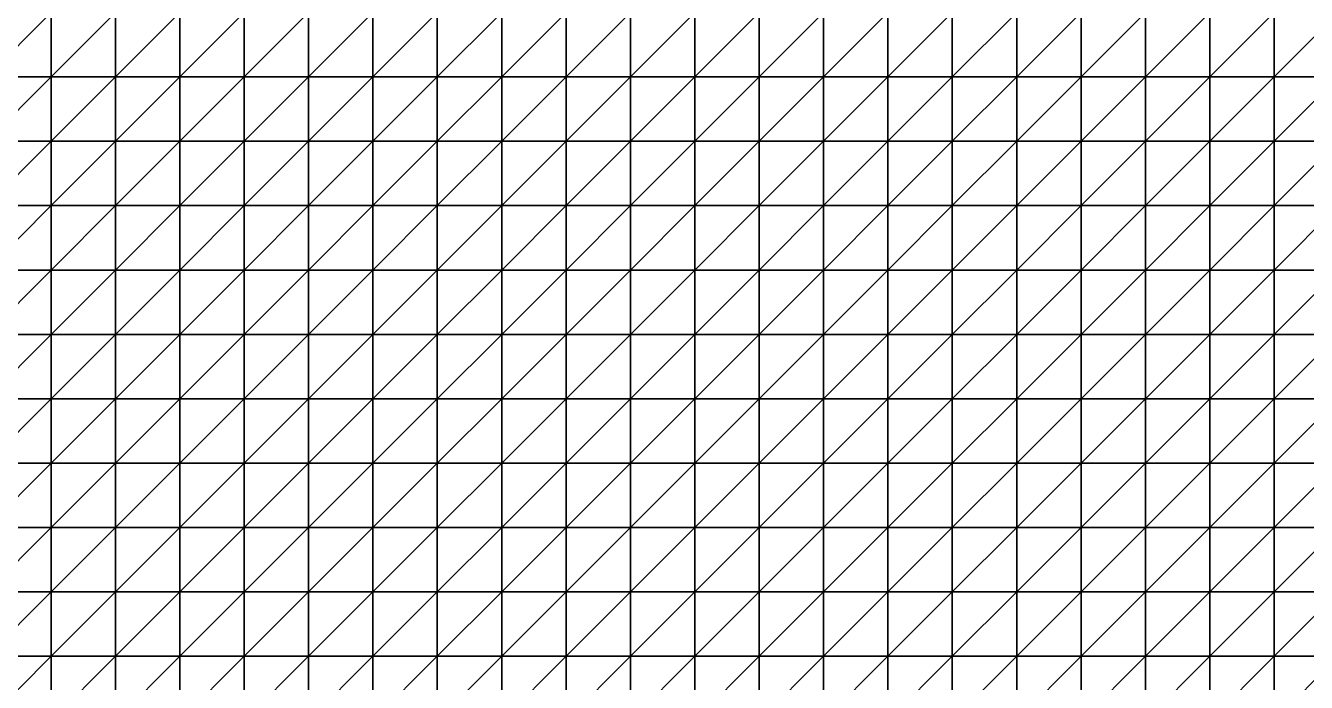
# Model space of a CAD drawing. Header units: metres. Extents: x 351000 to 353000, y 7455000 to 7457000.
# Drawn here: x 351490.1 to 351987.5, y 7456489.9 to 7456744.9 of the extents above; entities that cross this region are included whole.
import ezdxf

# ---------------------------------------------------------------- set-up
doc = ezdxf.new("R2010")
doc.units = ezdxf.units.M

msp = doc.modelspace()

# ---------------------------------------------------------------- linework, layer by layer
at = {"layer": 'TOP_OF_HYPOGENE_TOH'}
for points in [[(351475, 7456725, 1162.08), (351500, 7456725, 1163.12), (351500, 7456750, 1166.29)], [(351475, 7456725, 1162.08), (351500, 7456750, 1166.29), (351475, 7456750, 1164.13)], [(351500, 7456725, 1163.12), (351525, 7456725, 1163.27), (351525, 7456750, 1166.12)], [(351500, 7456725, 1163.12), (351525, 7456750, 1166.12), (351500, 7456750, 1166.29)], [(351525, 7456725, 1163.27), (351550, 7456725, 1157.79), (351550, 7456750, 1161.36)], [(351525, 7456725, 1163.27), (351550, 7456750, 1161.36), (351525, 7456750, 1166.12)], [(351550, 7456725, 1157.79), (351575, 7456725, 1148.82), (351575, 7456750, 1151.05)], [(351550, 7456725, 1157.79), (351575, 7456750, 1151.05), (351550, 7456750, 1161.36)], [(351575, 7456725, 1148.82), (351600, 7456725, 1138.93), (351600, 7456750, 1138.57)], [(351575, 7456725, 1148.82), (351600, 7456750, 1138.57), (351575, 7456750, 1151.05)], [(351600, 7456725, 1138.93), (351625, 7456725, 1130.58), (351625, 7456750, 1127.48)], [(351600, 7456725, 1138.93), (351625, 7456750, 1127.48), (351600, 7456750, 1138.57)], [(351625, 7456725, 1130.58), (351650, 7456725, 1125.73), (351650, 7456750, 1120.14)], [(351625, 7456725, 1130.58), (351650, 7456750, 1120.14), (351625, 7456750, 1127.48)], [(351650, 7456725, 1125.73), (351675, 7456725, 1125.2), (351675, 7456750, 1117.54)], [(351650, 7456725, 1125.73), (351675, 7456750, 1117.54), (351650, 7456750, 1120.14)], [(351675, 7456725, 1125.2), (351700, 7456725, 1128.41), (351700, 7456750, 1119.11)], [(351675, 7456725, 1125.2), (351700, 7456750, 1119.11), (351675, 7456750, 1117.54)], [(351700, 7456725, 1128.41), (351725, 7456725, 1133.69), (351725, 7456750, 1123.11)], [(351700, 7456725, 1128.41), (351725, 7456750, 1123.11), (351700, 7456750, 1119.11)], [(351725, 7456725, 1133.69), (351750, 7456725, 1139.03), (351750, 7456750, 1127.51)], [(351725, 7456725, 1133.69), (351750, 7456750, 1127.51), (351725, 7456750, 1123.11)], [(351750, 7456725, 1139.03), (351775, 7456725, 1142.92), (351775, 7456750, 1130.86)], [(351750, 7456725, 1139.03), (351775, 7456750, 1130.86), (351750, 7456750, 1127.51)], [(351775, 7456725, 1142.92), (351800, 7456725, 1144.95), (351800, 7456750, 1132.85)], [(351775, 7456725, 1142.92), (351800, 7456750, 1132.85), (351775, 7456750, 1130.86)], [(351800, 7456725, 1144.95), (351825, 7456725, 1145.87), (351825, 7456750, 1134.21)], [(351800, 7456725, 1144.95), (351825, 7456750, 1134.21), (351800, 7456750, 1132.85)], [(351825, 7456725, 1145.87), (351850, 7456725, 1144.48), (351850, 7456750, 1134.54)], [(351825, 7456725, 1145.87), (351850, 7456750, 1134.54), (351825, 7456750, 1134.21)], [(351850, 7456725, 1144.48), (351875, 7456725, 1144.41), (351875, 7456750, 1133.81)], [(351850, 7456725, 1144.48), (351875, 7456750, 1133.81), (351850, 7456750, 1134.54)], [(351875, 7456725, 1144.41), (351900, 7456725, 1147.3), (351900, 7456750, 1136.2)], [(351875, 7456725, 1144.41), (351900, 7456750, 1136.2), (351875, 7456750, 1133.81)], [(351900, 7456725, 1147.3), (351925, 7456725, 1153.05), (351925, 7456750, 1141.51)], [(351900, 7456725, 1147.3), (351925, 7456750, 1141.51), (351900, 7456750, 1136.2)], [(351925, 7456725, 1153.05), (351950, 7456725, 1160.64), (351950, 7456750, 1148.66)], [(351925, 7456725, 1153.05), (351950, 7456750, 1148.66), (351925, 7456750, 1141.51)], [(351950, 7456725, 1160.64), (351975, 7456725, 1168.59), (351975, 7456750, 1156.31)], [(351950, 7456725, 1160.64), (351975, 7456750, 1156.31), (351950, 7456750, 1148.66)], [(351975, 7456725, 1168.59), (352000, 7456725, 1173.7), (352000, 7456750, 1160.22)], [(351975, 7456725, 1168.59), (352000, 7456750, 1160.22), (351975, 7456750, 1156.31)], [(351475, 7456700, 1155.14), (351500, 7456700, 1156.43), (351500, 7456725, 1163.12)], [(351475, 7456700, 1155.14), (351500, 7456725, 1163.12), (351475, 7456725, 1162.08)], [(351500, 7456700, 1156.43), (351525, 7456700, 1155.06), (351525, 7456725, 1163.27)], [(351500, 7456700, 1156.43), (351525, 7456725, 1163.27), (351500, 7456725, 1163.12)], [(351525, 7456700, 1155.06), (351550, 7456700, 1151.37), (351550, 7456725, 1157.79)], [(351525, 7456700, 1155.06), (351550, 7456725, 1157.79), (351525, 7456725, 1163.27)], [(351550, 7456700, 1151.37), (351575, 7456700, 1146.23), (351575, 7456725, 1148.82)], [(351550, 7456700, 1151.37), (351575, 7456725, 1148.82), (351550, 7456725, 1157.79)], [(351575, 7456700, 1146.23), (351600, 7456700, 1140.98), (351600, 7456725, 1138.93)], [(351575, 7456700, 1146.23), (351600, 7456725, 1138.93), (351575, 7456725, 1148.82)], [(351600, 7456700, 1140.98), (351625, 7456700, 1137.16), (351625, 7456725, 1130.58)], [(351600, 7456700, 1140.98), (351625, 7456725, 1130.58), (351600, 7456725, 1138.93)], [(351625, 7456700, 1137.16), (351650, 7456700, 1136.01), (351650, 7456725, 1125.73)], [(351625, 7456700, 1137.16), (351650, 7456725, 1125.73), (351625, 7456725, 1130.58)], [(351650, 7456700, 1136.01), (351675, 7456700, 1138.03), (351675, 7456725, 1125.2)], [(351650, 7456700, 1136.01), (351675, 7456725, 1125.2), (351650, 7456725, 1125.73)], [(351675, 7456700, 1138.03), (351700, 7456700, 1142.69), (351700, 7456725, 1128.41)], [(351675, 7456700, 1138.03), (351700, 7456725, 1128.41), (351675, 7456725, 1125.2)], [(351700, 7456700, 1142.69), (351725, 7456700, 1148.58), (351725, 7456725, 1133.69)], [(351700, 7456700, 1142.69), (351725, 7456725, 1133.69), (351700, 7456725, 1128.41)], [(351725, 7456700, 1148.58), (351750, 7456700, 1154), (351750, 7456725, 1139.03)], [(351725, 7456700, 1148.58), (351750, 7456725, 1139.03), (351725, 7456725, 1133.69)], [(351750, 7456700, 1154), (351775, 7456700, 1157.65), (351775, 7456725, 1142.92)], [(351750, 7456700, 1154), (351775, 7456725, 1142.92), (351750, 7456725, 1139.03)], [(351775, 7456700, 1157.65), (351800, 7456700, 1159.2), (351800, 7456725, 1144.95)], [(351775, 7456700, 1157.65), (351800, 7456725, 1144.95), (351775, 7456725, 1142.92)], [(351800, 7456700, 1159.2), (351825, 7456700, 1159.42), (351825, 7456725, 1145.87)], [(351800, 7456700, 1159.2), (351825, 7456725, 1145.87), (351800, 7456725, 1144.95)], [(351825, 7456700, 1159.42), (351850, 7456700, 1157.72), (351850, 7456725, 1144.48)], [(351825, 7456700, 1159.42), (351850, 7456725, 1144.48), (351825, 7456725, 1145.87)], [(351850, 7456700, 1157.72), (351875, 7456700, 1157.93), (351875, 7456725, 1144.41)], [(351850, 7456700, 1157.72), (351875, 7456725, 1144.41), (351850, 7456725, 1144.48)], [(351875, 7456700, 1157.93), (351900, 7456700, 1160.81), (351900, 7456725, 1147.3)], [(351875, 7456700, 1157.93), (351900, 7456725, 1147.3), (351875, 7456725, 1144.41)], [(351900, 7456700, 1160.81), (351925, 7456700, 1166.13), (351925, 7456725, 1153.05)], [(351900, 7456700, 1160.81), (351925, 7456725, 1153.05), (351900, 7456725, 1147.3)], [(351925, 7456700, 1166.13), (351950, 7456700, 1172.77), (351950, 7456725, 1160.64)], [(351925, 7456700, 1166.13), (351950, 7456725, 1160.64), (351925, 7456725, 1153.05)], [(351950, 7456700, 1172.77), (351975, 7456700, 1179.15), (351975, 7456725, 1168.59)], [(351950, 7456700, 1172.77), (351975, 7456725, 1168.59), (351950, 7456725, 1160.64)], [(351975, 7456700, 1179.15), (352000, 7456700, 1183.89), (352000, 7456725, 1173.7)], [(351975, 7456700, 1179.15), (352000, 7456725, 1173.7), (351975, 7456725, 1168.59)], [(351475, 7456675, 1148.18), (351500, 7456675, 1147.76), (351500, 7456700, 1156.43)], [(351475, 7456675, 1148.18), (351500, 7456700, 1156.43), (351475, 7456700, 1155.14)], [(351500, 7456675, 1147.76), (351525, 7456675, 1147.05), (351525, 7456700, 1155.06)], [(351500, 7456675, 1147.76), (351525, 7456700, 1155.06), (351500, 7456700, 1156.43)], [(351525, 7456675, 1147.05), (351550, 7456675, 1146.43), (351550, 7456700, 1151.37)], [(351525, 7456675, 1147.05), (351550, 7456700, 1151.37), (351525, 7456700, 1155.06)], [(351550, 7456675, 1146.43), (351575, 7456675, 1146.09), (351575, 7456700, 1146.23)], [(351550, 7456675, 1146.43), (351575, 7456700, 1146.23), (351550, 7456700, 1151.37)], [(351575, 7456675, 1146.09), (351600, 7456675, 1146.25), (351600, 7456700, 1140.98)], [(351575, 7456675, 1146.09), (351600, 7456700, 1140.98), (351575, 7456700, 1146.23)], [(351600, 7456675, 1146.25), (351625, 7456675, 1147.28), (351625, 7456700, 1137.16)], [(351600, 7456675, 1146.25), (351625, 7456700, 1137.16), (351600, 7456700, 1140.98)], [(351625, 7456675, 1147.28), (351650, 7456675, 1149.58), (351650, 7456700, 1136.01)], [(351625, 7456675, 1147.28), (351650, 7456700, 1136.01), (351625, 7456700, 1137.16)], [(351650, 7456675, 1149.58), (351675, 7456675, 1153.36), (351675, 7456700, 1138.03)], [(351650, 7456675, 1149.58), (351675, 7456700, 1138.03), (351650, 7456700, 1136.01)], [(351675, 7456675, 1153.36), (351700, 7456675, 1158.31), (351700, 7456700, 1142.69)], [(351675, 7456675, 1153.36), (351700, 7456700, 1142.69), (351675, 7456700, 1138.03)], [(351700, 7456675, 1158.31), (351725, 7456675, 1163.55), (351725, 7456700, 1148.58)], [(351700, 7456675, 1158.31), (351725, 7456700, 1148.58), (351700, 7456700, 1142.69)], [(351725, 7456675, 1163.55), (351750, 7456675, 1167.96), (351750, 7456700, 1154)], [(351725, 7456675, 1163.55), (351750, 7456700, 1154), (351725, 7456700, 1148.58)], [(351750, 7456675, 1167.96), (351775, 7456675, 1170.66), (351775, 7456700, 1157.65)], [(351750, 7456675, 1167.96), (351775, 7456700, 1157.65), (351750, 7456700, 1154)], [(351775, 7456675, 1170.66), (351800, 7456675, 1171.47), (351800, 7456700, 1159.2)], [(351775, 7456675, 1170.66), (351800, 7456700, 1159.2), (351775, 7456700, 1157.65)], [(351800, 7456675, 1171.47), (351825, 7456675, 1171.11), (351825, 7456700, 1159.42)], [(351800, 7456675, 1171.47), (351825, 7456700, 1159.42), (351800, 7456700, 1159.2)], [(351825, 7456675, 1171.11), (351850, 7456675, 1169.56), (351850, 7456700, 1157.72)], [(351825, 7456675, 1171.11), (351850, 7456700, 1157.72), (351825, 7456700, 1159.42)], [(351850, 7456675, 1169.56), (351875, 7456675, 1169.67), (351875, 7456700, 1157.93)], [(351850, 7456675, 1169.56), (351875, 7456700, 1157.93), (351850, 7456700, 1157.72)], [(351875, 7456675, 1169.67), (351900, 7456675, 1172.25), (351900, 7456700, 1160.81)], [(351875, 7456675, 1169.67), (351900, 7456700, 1160.81), (351875, 7456700, 1157.93)], [(351900, 7456675, 1172.25), (351925, 7456675, 1176.82), (351925, 7456700, 1166.13)], [(351900, 7456675, 1172.25), (351925, 7456700, 1166.13), (351900, 7456700, 1160.81)], [(351925, 7456675, 1176.82), (351950, 7456675, 1182.07), (351950, 7456700, 1172.77)], [(351925, 7456675, 1176.82), (351950, 7456700, 1172.77), (351925, 7456700, 1166.13)], [(351950, 7456675, 1182.07), (351975, 7456675, 1186.32), (351975, 7456700, 1179.15)], [(351950, 7456675, 1182.07), (351975, 7456700, 1179.15), (351950, 7456700, 1172.77)], [(351975, 7456675, 1186.32), (352000, 7456675, 1188.22), (352000, 7456700, 1183.89)], [(351975, 7456675, 1186.32), (352000, 7456700, 1183.89), (351975, 7456700, 1179.15)], [(351475, 7456650, 1144.11), (351500, 7456650, 1142.24), (351500, 7456675, 1147.76)], [(351475, 7456650, 1144.11), (351500, 7456675, 1147.76), (351475, 7456675, 1148.18)], [(351500, 7456650, 1142.24), (351525, 7456650, 1142.53), (351525, 7456675, 1147.05)], [(351500, 7456650, 1142.24), (351525, 7456675, 1147.05), (351500, 7456675, 1147.76)], [(351525, 7456650, 1142.53), (351550, 7456650, 1145.22), (351550, 7456675, 1146.43)], [(351525, 7456650, 1142.53), (351550, 7456675, 1146.43), (351525, 7456675, 1147.05)], [(351550, 7456650, 1145.22), (351575, 7456650, 1149.61), (351575, 7456675, 1146.09)], [(351550, 7456650, 1145.22), (351575, 7456675, 1146.09), (351550, 7456675, 1146.43)], [(351575, 7456650, 1149.61), (351600, 7456650, 1154.67), (351600, 7456675, 1146.25)], [(351575, 7456650, 1149.61), (351600, 7456675, 1146.25), (351575, 7456675, 1146.09)], [(351600, 7456650, 1154.67), (351625, 7456650, 1159.54), (351625, 7456675, 1147.28)], [(351600, 7456650, 1154.67), (351625, 7456675, 1147.28), (351600, 7456675, 1146.25)], [(351625, 7456650, 1159.54), (351650, 7456650, 1163.86), (351650, 7456675, 1149.58)], [(351625, 7456650, 1159.54), (351650, 7456675, 1149.58), (351625, 7456675, 1147.28)], [(351650, 7456650, 1163.86), (351675, 7456650, 1167.69), (351675, 7456675, 1153.36)], [(351650, 7456650, 1163.86), (351675, 7456675, 1153.36), (351650, 7456675, 1149.58)], [(351675, 7456650, 1167.69), (351700, 7456650, 1171.21), (351700, 7456675, 1158.31)], [(351675, 7456650, 1167.69), (351700, 7456675, 1158.31), (351675, 7456675, 1153.36)], [(351700, 7456650, 1171.21), (351725, 7456650, 1174.37), (351725, 7456675, 1163.55)], [(351700, 7456650, 1171.21), (351725, 7456675, 1163.55), (351700, 7456675, 1158.31)], [(351725, 7456650, 1174.37), (351750, 7456650, 1176.83), (351750, 7456675, 1167.96)], [(351725, 7456650, 1174.37), (351750, 7456675, 1167.96), (351725, 7456675, 1163.55)], [(351750, 7456650, 1176.83), (351775, 7456650, 1178.21), (351775, 7456675, 1170.66)], [(351750, 7456650, 1176.83), (351775, 7456675, 1170.66), (351750, 7456675, 1167.96)], [(351775, 7456650, 1178.21), (351800, 7456650, 1178.45), (351800, 7456675, 1171.47)], [(351775, 7456650, 1178.21), (351800, 7456675, 1171.47), (351775, 7456675, 1170.66)], [(351800, 7456650, 1178.45), (351825, 7456650, 1178.02), (351825, 7456675, 1171.11)], [(351800, 7456650, 1178.45), (351825, 7456675, 1171.11), (351800, 7456675, 1171.47)], [(351825, 7456650, 1178.02), (351850, 7456650, 1176.68), (351850, 7456675, 1169.56)], [(351825, 7456650, 1178.02), (351850, 7456675, 1169.56), (351825, 7456675, 1171.11)], [(351850, 7456650, 1176.68), (351875, 7456650, 1176.6), (351875, 7456675, 1169.67)], [(351850, 7456650, 1176.68), (351875, 7456675, 1169.67), (351850, 7456675, 1169.56)], [(351875, 7456650, 1176.6), (351900, 7456650, 1178.94), (351900, 7456675, 1172.25)], [(351875, 7456650, 1176.6), (351900, 7456675, 1172.25), (351875, 7456675, 1169.67)], [(351900, 7456650, 1178.94), (351925, 7456650, 1183.06), (351925, 7456675, 1176.82)], [(351900, 7456650, 1178.94), (351925, 7456675, 1176.82), (351900, 7456675, 1172.25)], [(351925, 7456650, 1183.06), (351950, 7456650, 1187.48), (351950, 7456675, 1182.07)], [(351925, 7456650, 1183.06), (351950, 7456675, 1182.07), (351925, 7456675, 1176.82)], [(351950, 7456650, 1187.48), (351975, 7456650, 1190.43), (351975, 7456675, 1186.32)], [(351950, 7456650, 1187.48), (351975, 7456675, 1186.32), (351950, 7456675, 1182.07)], [(351975, 7456650, 1190.43), (352000, 7456650, 1190.53), (352000, 7456675, 1188.22)], [(351975, 7456650, 1190.43), (352000, 7456675, 1188.22), (351975, 7456675, 1186.32)], [(351475, 7456625, 1142.83), (351500, 7456625, 1139.94), (351500, 7456650, 1142.24)], [(351475, 7456625, 1142.83), (351500, 7456650, 1142.24), (351475, 7456650, 1144.11)], [(351500, 7456625, 1139.94), (351525, 7456625, 1141.45), (351525, 7456650, 1142.53)], [(351500, 7456625, 1139.94), (351525, 7456650, 1142.53), (351500, 7456650, 1142.24)], [(351525, 7456625, 1141.45), (351550, 7456625, 1147.27), (351550, 7456650, 1145.22)], [(351525, 7456625, 1141.45), (351550, 7456650, 1145.22), (351525, 7456650, 1142.53)], [(351550, 7456625, 1147.27), (351575, 7456625, 1155.75), (351575, 7456650, 1149.61)], [(351550, 7456625, 1147.27), (351575, 7456650, 1149.61), (351550, 7456650, 1145.22)], [(351575, 7456625, 1155.75), (351600, 7456625, 1164.54), (351600, 7456650, 1154.67)], [(351575, 7456625, 1155.75), (351600, 7456650, 1154.67), (351575, 7456650, 1149.61)], [(351600, 7456625, 1164.54), (351625, 7456625, 1171.69), (351625, 7456650, 1159.54)], [(351600, 7456625, 1164.54), (351625, 7456650, 1159.54), (351600, 7456650, 1154.67)], [(351625, 7456625, 1171.69), (351650, 7456625, 1176.25), (351650, 7456650, 1163.86)], [(351625, 7456625, 1171.69), (351650, 7456650, 1163.86), (351625, 7456650, 1159.54)], [(351650, 7456625, 1176.25), (351675, 7456625, 1178.42), (351675, 7456650, 1167.69)], [(351650, 7456625, 1176.25), (351675, 7456650, 1167.69), (351650, 7456650, 1163.86)], [(351675, 7456625, 1178.42), (351700, 7456625, 1179.12), (351700, 7456650, 1171.21)], [(351675, 7456625, 1178.42), (351700, 7456650, 1171.21), (351675, 7456650, 1167.69)], [(351700, 7456625, 1179.12), (351725, 7456625, 1179.28), (351725, 7456650, 1174.37)], [(351700, 7456625, 1179.12), (351725, 7456650, 1174.37), (351700, 7456650, 1171.21)], [(351725, 7456625, 1179.28), (351750, 7456625, 1179.47), (351750, 7456650, 1176.83)], [(351725, 7456625, 1179.28), (351750, 7456650, 1176.83), (351725, 7456650, 1174.37)], [(351750, 7456625, 1179.47), (351775, 7456625, 1179.75), (351775, 7456650, 1178.21)], [(351750, 7456625, 1179.47), (351775, 7456650, 1178.21), (351750, 7456650, 1176.83)], [(351775, 7456625, 1179.75), (351800, 7456625, 1180.02), (351800, 7456650, 1178.45)], [(351775, 7456625, 1179.75), (351800, 7456650, 1178.45), (351775, 7456650, 1178.21)], [(351800, 7456625, 1180.02), (351825, 7456625, 1180.29), (351825, 7456650, 1178.02)], [(351800, 7456625, 1180.02), (351825, 7456650, 1178.02), (351800, 7456650, 1178.45)], [(351825, 7456625, 1180.29), (351850, 7456625, 1179.33), (351850, 7456650, 1176.68)], [(351825, 7456625, 1180.29), (351850, 7456650, 1176.68), (351825, 7456650, 1178.02)], [(351850, 7456625, 1179.33), (351875, 7456625, 1179.16), (351875, 7456650, 1176.6)], [(351850, 7456625, 1179.33), (351875, 7456650, 1176.6), (351850, 7456650, 1176.68)], [(351875, 7456625, 1179.16), (351900, 7456625, 1181.33), (351900, 7456650, 1178.94)], [(351875, 7456625, 1179.16), (351900, 7456650, 1178.94), (351875, 7456650, 1176.6)], [(351900, 7456625, 1181.33), (351925, 7456625, 1185.34), (351925, 7456650, 1183.06)], [(351900, 7456625, 1181.33), (351925, 7456650, 1183.06), (351900, 7456650, 1178.94)], [(351925, 7456625, 1185.34), (351950, 7456625, 1189.76), (351950, 7456650, 1187.48)], [(351925, 7456625, 1185.34), (351950, 7456650, 1187.48), (351925, 7456650, 1183.06)], [(351950, 7456625, 1189.76), (351975, 7456625, 1192.78), (351975, 7456650, 1190.43)], [(351950, 7456625, 1189.76), (351975, 7456650, 1190.43), (351950, 7456650, 1187.48)], [(351975, 7456625, 1192.78), (352000, 7456625, 1192.93), (352000, 7456650, 1190.53)], [(351975, 7456625, 1192.78), (352000, 7456650, 1190.53), (351975, 7456650, 1190.43)], [(351475, 7456600, 1141.81), (351500, 7456600, 1138.53), (351500, 7456625, 1139.94)], [(351475, 7456600, 1141.81), (351500, 7456625, 1139.94), (351475, 7456625, 1142.83)], [(351500, 7456600, 1138.53), (351525, 7456600, 1141.57), (351525, 7456625, 1141.45)], [(351500, 7456600, 1138.53), (351525, 7456625, 1141.45), (351500, 7456625, 1139.94)], [(351525, 7456600, 1141.57), (351550, 7456600, 1150.34), (351550, 7456625, 1147.27)], [(351525, 7456600, 1141.57), (351550, 7456625, 1147.27), (351525, 7456625, 1141.45)], [(351550, 7456600, 1150.34), (351575, 7456600, 1162.18), (351575, 7456625, 1155.75)], [(351550, 7456600, 1150.34), (351575, 7456625, 1155.75), (351550, 7456625, 1147.27)], [(351575, 7456600, 1162.18), (351600, 7456600, 1173.62), (351600, 7456625, 1164.54)], [(351575, 7456600, 1162.18), (351600, 7456625, 1164.54), (351575, 7456625, 1155.75)], [(351600, 7456600, 1173.62), (351625, 7456600, 1181.78), (351625, 7456625, 1171.69)], [(351600, 7456600, 1173.62), (351625, 7456625, 1171.69), (351600, 7456625, 1164.54)], [(351625, 7456600, 1181.78), (351650, 7456600, 1185.39), (351650, 7456625, 1176.25)], [(351625, 7456600, 1181.78), (351650, 7456625, 1176.25), (351625, 7456625, 1171.69)], [(351650, 7456600, 1185.39), (351675, 7456600, 1185.04), (351675, 7456625, 1178.42)], [(351650, 7456600, 1185.39), (351675, 7456625, 1178.42), (351650, 7456625, 1176.25)], [(351675, 7456600, 1185.04), (351700, 7456600, 1182.51), (351700, 7456625, 1179.12)], [(351675, 7456600, 1185.04), (351700, 7456625, 1179.12), (351675, 7456625, 1178.42)], [(351700, 7456600, 1182.51), (351725, 7456600, 1179.82), (351725, 7456625, 1179.28)], [(351700, 7456600, 1182.51), (351725, 7456625, 1179.28), (351700, 7456625, 1179.12)], [(351725, 7456600, 1179.82), (351750, 7456600, 1178.32), (351750, 7456625, 1179.47)], [(351725, 7456600, 1179.82), (351750, 7456625, 1179.47), (351725, 7456625, 1179.28)], [(351750, 7456600, 1178.32), (351775, 7456600, 1178.37), (351775, 7456625, 1179.75)], [(351750, 7456600, 1178.32), (351775, 7456625, 1179.75), (351750, 7456625, 1179.47)], [(351775, 7456600, 1178.37), (351800, 7456600, 1179.54), (351800, 7456625, 1180.02)], [(351775, 7456600, 1178.37), (351800, 7456625, 1180.02), (351775, 7456625, 1179.75)], [(351800, 7456600, 1179.54), (351825, 7456600, 1181.18), (351825, 7456625, 1180.29)], [(351800, 7456600, 1179.54), (351825, 7456625, 1180.29), (351800, 7456625, 1180.02)], [(351825, 7456600, 1181.18), (351850, 7456600, 1181.08), (351850, 7456625, 1179.33)], [(351825, 7456600, 1181.18), (351850, 7456625, 1179.33), (351825, 7456625, 1180.29)], [(351850, 7456600, 1181.08), (351875, 7456600, 1180.69), (351875, 7456625, 1179.16)], [(351850, 7456600, 1181.08), (351875, 7456625, 1179.16), (351850, 7456625, 1179.33)], [(351875, 7456600, 1180.69), (351900, 7456600, 1182.26), (351900, 7456625, 1181.33)], [(351875, 7456600, 1180.69), (351900, 7456625, 1181.33), (351875, 7456625, 1179.16)], [(351900, 7456600, 1182.26), (351925, 7456600, 1185.78), (351925, 7456625, 1185.34)], [(351900, 7456600, 1182.26), (351925, 7456625, 1185.34), (351900, 7456625, 1181.33)], [(351925, 7456600, 1185.78), (351950, 7456600, 1190.31), (351950, 7456625, 1189.76)], [(351925, 7456600, 1185.78), (351950, 7456625, 1189.76), (351925, 7456625, 1185.34)], [(351950, 7456600, 1190.31), (351975, 7456600, 1194.22), (351975, 7456625, 1192.78)], [(351950, 7456600, 1190.31), (351975, 7456625, 1192.78), (351950, 7456625, 1189.76)], [(351975, 7456600, 1194.22), (352000, 7456600, 1195.93), (352000, 7456625, 1192.93)], [(351975, 7456600, 1194.22), (352000, 7456625, 1192.93), (351975, 7456625, 1192.78)], [(351475, 7456575, 1138.56), (351500, 7456575, 1135.71), (351500, 7456600, 1138.53)], [(351475, 7456575, 1138.56), (351500, 7456600, 1138.53), (351475, 7456600, 1141.81)], [(351500, 7456575, 1135.71), (351525, 7456575, 1140.67), (351525, 7456600, 1141.57)], [(351500, 7456575, 1135.71), (351525, 7456600, 1141.57), (351500, 7456600, 1138.53)], [(351525, 7456575, 1140.67), (351550, 7456575, 1152.31), (351550, 7456600, 1150.34)], [(351525, 7456575, 1140.67), (351550, 7456600, 1150.34), (351525, 7456600, 1141.57)], [(351550, 7456575, 1152.31), (351575, 7456575, 1167.05), (351575, 7456600, 1162.18)], [(351550, 7456575, 1152.31), (351575, 7456600, 1162.18), (351550, 7456600, 1150.34)], [(351575, 7456575, 1167.05), (351600, 7456575, 1180.46), (351600, 7456600, 1173.62)], [(351575, 7456575, 1167.05), (351600, 7456600, 1173.62), (351575, 7456600, 1162.18)], [(351600, 7456575, 1180.46), (351625, 7456575, 1189.03), (351625, 7456600, 1181.78)], [(351600, 7456575, 1180.46), (351625, 7456600, 1181.78), (351600, 7456600, 1173.62)], [(351625, 7456575, 1189.03), (351650, 7456575, 1191.46), (351650, 7456600, 1185.39)], [(351625, 7456575, 1189.03), (351650, 7456600, 1185.39), (351625, 7456600, 1181.78)], [(351650, 7456575, 1191.46), (351675, 7456575, 1188.84), (351675, 7456600, 1185.04)], [(351650, 7456575, 1191.46), (351675, 7456600, 1185.04), (351650, 7456600, 1185.39)], [(351675, 7456575, 1188.84), (351700, 7456575, 1183.88), (351700, 7456600, 1182.51)], [(351675, 7456575, 1188.84), (351700, 7456600, 1182.51), (351675, 7456600, 1185.04)], [(351700, 7456575, 1183.88), (351725, 7456575, 1179.51), (351725, 7456600, 1179.82)], [(351700, 7456575, 1183.88), (351725, 7456600, 1179.82), (351700, 7456600, 1182.51)], [(351725, 7456575, 1179.51), (351750, 7456575, 1177.65), (351750, 7456600, 1178.32)], [(351725, 7456575, 1179.51), (351750, 7456600, 1178.32), (351725, 7456600, 1179.82)], [(351750, 7456575, 1177.65), (351775, 7456575, 1178.67), (351775, 7456600, 1178.37)], [(351750, 7456575, 1177.65), (351775, 7456600, 1178.37), (351750, 7456600, 1178.32)], [(351775, 7456575, 1178.67), (351800, 7456575, 1181.57), (351800, 7456600, 1179.54)], [(351775, 7456575, 1178.67), (351800, 7456600, 1179.54), (351775, 7456600, 1178.37)], [(351800, 7456575, 1181.57), (351825, 7456575, 1184.82), (351825, 7456600, 1181.18)], [(351800, 7456575, 1181.57), (351825, 7456600, 1181.18), (351800, 7456600, 1179.54)], [(351825, 7456575, 1184.82), (351850, 7456575, 1186.19), (351850, 7456600, 1181.08)], [(351825, 7456575, 1184.82), (351850, 7456600, 1181.08), (351825, 7456600, 1181.18)], [(351850, 7456575, 1186.19), (351875, 7456575, 1184.96), (351875, 7456600, 1180.69)], [(351850, 7456575, 1186.19), (351875, 7456600, 1180.69), (351850, 7456600, 1181.08)], [(351875, 7456575, 1184.96), (351900, 7456575, 1184.7), (351900, 7456600, 1182.26)], [(351875, 7456575, 1184.96), (351900, 7456600, 1182.26), (351875, 7456600, 1180.69)], [(351900, 7456575, 1184.7), (351925, 7456575, 1186.35), (351925, 7456600, 1185.78)], [(351900, 7456575, 1184.7), (351925, 7456600, 1185.78), (351900, 7456600, 1182.26)], [(351925, 7456575, 1186.35), (351950, 7456575, 1189.93), (351950, 7456600, 1190.31)], [(351925, 7456575, 1186.35), (351950, 7456600, 1190.31), (351925, 7456600, 1185.78)], [(351950, 7456575, 1189.93), (351975, 7456575, 1194.38), (351975, 7456600, 1194.22)], [(351950, 7456575, 1189.93), (351975, 7456600, 1194.22), (351950, 7456600, 1190.31)], [(351975, 7456575, 1194.38), (352000, 7456575, 1198.09), (352000, 7456600, 1195.93)], [(351975, 7456575, 1194.38), (352000, 7456600, 1195.93), (351975, 7456600, 1194.22)], [(351475, 7456550, 1132.96), (351500, 7456550, 1131.33), (351500, 7456575, 1135.71)], [(351475, 7456550, 1132.96), (351500, 7456575, 1135.71), (351475, 7456575, 1138.56)], [(351500, 7456550, 1131.33), (351525, 7456550, 1138.54), (351525, 7456575, 1140.67)], [(351500, 7456550, 1131.33), (351525, 7456575, 1140.67), (351500, 7456575, 1135.71)], [(351525, 7456550, 1138.54), (351550, 7456550, 1152.87), (351550, 7456575, 1152.31)], [(351525, 7456550, 1138.54), (351550, 7456575, 1152.31), (351525, 7456575, 1140.67)], [(351550, 7456550, 1152.87), (351575, 7456550, 1170.03), (351575, 7456575, 1167.05)], [(351550, 7456550, 1152.87), (351575, 7456575, 1167.05), (351550, 7456575, 1152.31)], [(351575, 7456550, 1170.03), (351600, 7456550, 1184.94), (351600, 7456575, 1180.46)], [(351575, 7456550, 1170.03), (351600, 7456575, 1180.46), (351575, 7456575, 1167.05)], [(351600, 7456550, 1184.94), (351625, 7456550, 1193.79), (351625, 7456575, 1189.03)], [(351600, 7456550, 1184.94), (351625, 7456575, 1189.03), (351600, 7456575, 1180.46)], [(351625, 7456550, 1193.79), (351650, 7456550, 1195.41), (351650, 7456575, 1191.46)], [(351625, 7456550, 1193.79), (351650, 7456575, 1191.46), (351625, 7456575, 1189.03)], [(351650, 7456550, 1195.41), (351675, 7456550, 1191.5), (351675, 7456575, 1188.84)], [(351650, 7456550, 1195.41), (351675, 7456575, 1188.84), (351650, 7456575, 1191.46)], [(351675, 7456550, 1191.5), (351700, 7456550, 1185.56), (351700, 7456575, 1183.88)], [(351675, 7456550, 1191.5), (351700, 7456575, 1183.88), (351675, 7456575, 1188.84)], [(351700, 7456550, 1185.56), (351725, 7456550, 1181.18), (351725, 7456575, 1179.51)], [(351700, 7456550, 1185.56), (351725, 7456575, 1179.51), (351700, 7456575, 1183.88)], [(351725, 7456550, 1181.18), (351750, 7456550, 1180.52), (351750, 7456575, 1177.65)], [(351725, 7456550, 1181.18), (351750, 7456575, 1177.65), (351725, 7456575, 1179.51)], [(351750, 7456550, 1180.52), (351775, 7456550, 1183.62), (351775, 7456575, 1178.67)], [(351750, 7456550, 1180.52), (351775, 7456575, 1178.67), (351750, 7456575, 1177.65)], [(351775, 7456550, 1183.62), (351800, 7456550, 1188.71), (351800, 7456575, 1181.57)], [(351775, 7456550, 1183.62), (351800, 7456575, 1181.57), (351775, 7456575, 1178.67)], [(351800, 7456550, 1188.71), (351825, 7456550, 1193.28), (351825, 7456575, 1184.82)], [(351800, 7456550, 1188.71), (351825, 7456575, 1184.82), (351800, 7456575, 1181.57)], [(351825, 7456550, 1193.28), (351850, 7456550, 1195.39), (351850, 7456575, 1186.19)], [(351825, 7456550, 1193.28), (351850, 7456575, 1186.19), (351825, 7456575, 1184.82)], [(351850, 7456550, 1195.39), (351875, 7456550, 1193.52), (351875, 7456575, 1184.96)], [(351850, 7456550, 1195.39), (351875, 7456575, 1184.96), (351850, 7456575, 1186.19)], [(351875, 7456550, 1193.52), (351900, 7456550, 1189.82), (351900, 7456575, 1184.7)], [(351875, 7456550, 1193.52), (351900, 7456575, 1184.7), (351875, 7456575, 1184.96)], [(351900, 7456550, 1189.82), (351925, 7456550, 1187.67), (351925, 7456575, 1186.35)], [(351900, 7456550, 1189.82), (351925, 7456575, 1186.35), (351900, 7456575, 1184.7)], [(351925, 7456550, 1187.67), (351950, 7456550, 1188.33), (351950, 7456575, 1189.93)], [(351925, 7456550, 1187.67), (351950, 7456575, 1189.93), (351925, 7456575, 1186.35)], [(351950, 7456550, 1188.33), (351975, 7456550, 1189.55), (351975, 7456575, 1194.38)], [(351950, 7456550, 1188.33), (351975, 7456575, 1194.38), (351950, 7456575, 1189.93)], [(351975, 7456550, 1189.55), (352000, 7456550, 1192.33), (352000, 7456575, 1198.09)], [(351975, 7456550, 1189.55), (352000, 7456575, 1198.09), (351975, 7456575, 1194.38)], [(351475, 7456525, 1127.76), (351500, 7456525, 1127.86), (351500, 7456550, 1131.33)], [(351475, 7456525, 1127.76), (351500, 7456550, 1131.33), (351475, 7456550, 1132.96)], [(351500, 7456525, 1127.86), (351525, 7456525, 1137.17), (351525, 7456550, 1138.54)], [(351500, 7456525, 1127.86), (351525, 7456550, 1138.54), (351500, 7456550, 1131.33)], [(351525, 7456525, 1137.17), (351550, 7456525, 1153.52), (351550, 7456550, 1152.87)], [(351525, 7456525, 1137.17), (351550, 7456550, 1152.87), (351525, 7456550, 1138.54)], [(351550, 7456525, 1153.52), (351575, 7456525, 1172.21), (351575, 7456550, 1170.03)], [(351550, 7456525, 1153.52), (351575, 7456550, 1170.03), (351550, 7456550, 1152.87)], [(351575, 7456525, 1172.21), (351600, 7456525, 1187.87), (351600, 7456550, 1184.94)], [(351575, 7456525, 1172.21), (351600, 7456550, 1184.94), (351575, 7456550, 1170.03)], [(351600, 7456525, 1187.87), (351625, 7456525, 1196.69), (351625, 7456550, 1193.79)], [(351600, 7456525, 1187.87), (351625, 7456550, 1193.79), (351600, 7456550, 1184.94)], [(351625, 7456525, 1196.69), (351650, 7456525, 1197.83), (351650, 7456550, 1195.41)], [(351625, 7456525, 1196.69), (351650, 7456550, 1195.41), (351625, 7456550, 1193.79)], [(351650, 7456525, 1197.83), (351675, 7456525, 1193.56), (351675, 7456550, 1191.5)], [(351650, 7456525, 1197.83), (351675, 7456550, 1191.5), (351650, 7456550, 1195.41)], [(351675, 7456525, 1193.56), (351700, 7456525, 1187.97), (351700, 7456550, 1185.56)], [(351675, 7456525, 1193.56), (351700, 7456550, 1185.56), (351675, 7456550, 1191.5)], [(351700, 7456525, 1187.97), (351725, 7456525, 1184.99), (351725, 7456550, 1181.18)], [(351700, 7456525, 1187.97), (351725, 7456550, 1181.18), (351700, 7456550, 1185.56)], [(351725, 7456525, 1184.99), (351750, 7456525, 1186.68), (351750, 7456550, 1180.52)], [(351725, 7456525, 1184.99), (351750, 7456550, 1180.52), (351725, 7456550, 1181.18)], [(351750, 7456525, 1186.68), (351775, 7456525, 1192.5), (351775, 7456550, 1183.62)], [(351750, 7456525, 1186.68), (351775, 7456550, 1183.62), (351750, 7456550, 1180.52)], [(351775, 7456525, 1192.5), (351800, 7456525, 1199.76), (351800, 7456550, 1188.71)], [(351775, 7456525, 1192.5), (351800, 7456550, 1188.71), (351775, 7456550, 1183.62)], [(351800, 7456525, 1199.76), (351825, 7456525, 1205), (351825, 7456550, 1193.28)], [(351800, 7456525, 1199.76), (351825, 7456550, 1193.28), (351800, 7456550, 1188.71)], [(351825, 7456525, 1205), (351850, 7456525, 1205.66), (351850, 7456550, 1195.39)], [(351825, 7456525, 1205), (351850, 7456550, 1195.39), (351825, 7456550, 1193.28)], [(351850, 7456525, 1205.66), (351875, 7456525, 1201.24), (351875, 7456550, 1193.52)], [(351850, 7456525, 1205.66), (351875, 7456550, 1193.52), (351850, 7456550, 1195.39)], [(351875, 7456525, 1201.24), (351900, 7456525, 1193.5), (351900, 7456550, 1189.82)], [(351875, 7456525, 1201.24), (351900, 7456550, 1189.82), (351875, 7456550, 1193.52)], [(351900, 7456525, 1193.5), (351925, 7456525, 1185.51), (351925, 7456550, 1187.67)], [(351900, 7456525, 1193.5), (351925, 7456550, 1187.67), (351900, 7456550, 1189.82)], [(351925, 7456525, 1185.51), (351950, 7456525, 1180.19), (351950, 7456550, 1188.33)], [(351925, 7456525, 1185.51), (351950, 7456550, 1188.33), (351925, 7456550, 1187.67)], [(351950, 7456525, 1180.19), (351975, 7456525, 1179.07), (351975, 7456550, 1189.55)], [(351950, 7456525, 1180.19), (351975, 7456550, 1189.55), (351950, 7456550, 1188.33)], [(351975, 7456525, 1179.07), (352000, 7456525, 1181.92), (352000, 7456550, 1192.33)], [(351975, 7456525, 1179.07), (352000, 7456550, 1192.33), (351975, 7456550, 1189.55)], [(351475, 7456500, 1126.83), (351500, 7456500, 1128.58), (351500, 7456525, 1127.86)], [(351475, 7456500, 1126.83), (351500, 7456525, 1127.86), (351475, 7456525, 1127.76)], [(351500, 7456500, 1128.58), (351525, 7456500, 1139.16), (351525, 7456525, 1137.17)], [(351500, 7456500, 1128.58), (351525, 7456525, 1137.17), (351500, 7456525, 1127.86)], [(351525, 7456500, 1139.16), (351550, 7456500, 1156.17), (351550, 7456525, 1153.52)], [(351525, 7456500, 1139.16), (351550, 7456525, 1153.52), (351525, 7456525, 1137.17)], [(351550, 7456500, 1156.17), (351575, 7456500, 1174.84), (351575, 7456525, 1172.21)], [(351550, 7456500, 1156.17), (351575, 7456525, 1172.21), (351550, 7456525, 1153.52)], [(351575, 7456500, 1174.84), (351600, 7456500, 1189.92), (351600, 7456525, 1187.87)], [(351575, 7456500, 1174.84), (351600, 7456525, 1187.87), (351575, 7456525, 1172.21)], [(351600, 7456500, 1189.92), (351625, 7456500, 1197.86), (351625, 7456525, 1196.69)], [(351600, 7456500, 1189.92), (351625, 7456525, 1196.69), (351600, 7456525, 1187.87)], [(351625, 7456500, 1197.86), (351650, 7456500, 1198.3), (351650, 7456525, 1197.83)], [(351625, 7456500, 1197.86), (351650, 7456525, 1197.83), (351625, 7456525, 1196.69)], [(351650, 7456500, 1198.3), (351675, 7456500, 1193.99), (351675, 7456525, 1193.56)], [(351650, 7456500, 1198.3), (351675, 7456525, 1193.56), (351650, 7456525, 1197.83)], [(351675, 7456500, 1193.99), (351700, 7456500, 1189.37), (351700, 7456525, 1187.97)], [(351675, 7456500, 1193.99), (351700, 7456525, 1187.97), (351675, 7456525, 1193.56)], [(351700, 7456500, 1189.37), (351725, 7456500, 1188.41), (351725, 7456525, 1184.99)], [(351700, 7456500, 1189.37), (351725, 7456525, 1184.99), (351700, 7456525, 1187.97)], [(351725, 7456500, 1188.41), (351750, 7456500, 1192.82), (351750, 7456525, 1186.68)], [(351725, 7456500, 1188.41), (351750, 7456525, 1186.68), (351725, 7456525, 1184.99)], [(351750, 7456500, 1192.82), (351775, 7456500, 1201.34), (351775, 7456525, 1192.5)], [(351750, 7456500, 1192.82), (351775, 7456525, 1192.5), (351750, 7456525, 1186.68)], [(351775, 7456500, 1201.34), (351800, 7456500, 1210.39), (351800, 7456525, 1199.76)], [(351775, 7456500, 1201.34), (351800, 7456525, 1199.76), (351775, 7456525, 1192.5)], [(351800, 7456500, 1210.39), (351825, 7456500, 1215.67), (351825, 7456525, 1205)], [(351800, 7456500, 1210.39), (351825, 7456525, 1205), (351800, 7456525, 1199.76)], [(351825, 7456500, 1215.67), (351850, 7456500, 1214.17), (351850, 7456525, 1205.66)], [(351825, 7456500, 1215.67), (351850, 7456525, 1205.66), (351825, 7456525, 1205)], [(351850, 7456500, 1214.17), (351875, 7456500, 1205.59), (351875, 7456525, 1201.24)], [(351850, 7456500, 1214.17), (351875, 7456525, 1201.24), (351850, 7456525, 1205.66)], [(351875, 7456500, 1205.59), (351900, 7456500, 1192.44), (351900, 7456525, 1193.5)], [(351875, 7456500, 1205.59), (351900, 7456525, 1193.5), (351875, 7456525, 1201.24)], [(351900, 7456500, 1192.44), (351925, 7456500, 1179.01), (351925, 7456525, 1185.51)], [(351900, 7456500, 1192.44), (351925, 7456525, 1185.51), (351900, 7456525, 1193.5)], [(351925, 7456500, 1179.01), (351950, 7456500, 1169.45), (351950, 7456525, 1180.19)], [(351925, 7456500, 1179.01), (351950, 7456525, 1180.19), (351925, 7456525, 1185.51)], [(351950, 7456500, 1169.45), (351975, 7456500, 1166.19), (351975, 7456525, 1179.07)], [(351950, 7456500, 1169.45), (351975, 7456525, 1179.07), (351950, 7456525, 1180.19)], [(351975, 7456500, 1166.19), (352000, 7456500, 1169.22), (352000, 7456525, 1181.92)], [(351975, 7456500, 1166.19), (352000, 7456525, 1181.92), (351975, 7456525, 1179.07)], [(351475, 7456475, 1132.32), (351500, 7456475, 1135.08), (351500, 7456500, 1128.58)], [(351475, 7456475, 1132.32), (351500, 7456500, 1128.58), (351475, 7456500, 1126.83)], [(351500, 7456475, 1135.08), (351525, 7456475, 1145.54), (351525, 7456500, 1139.16)], [(351500, 7456475, 1135.08), (351525, 7456500, 1139.16), (351500, 7456500, 1128.58)], [(351525, 7456475, 1145.54), (351550, 7456475, 1161.4), (351550, 7456500, 1156.17)], [(351525, 7456475, 1145.54), (351550, 7456500, 1156.17), (351525, 7456500, 1139.16)], [(351550, 7456475, 1161.4), (351575, 7456475, 1178.13), (351575, 7456500, 1174.84)], [(351550, 7456475, 1161.4), (351575, 7456500, 1174.84), (351550, 7456500, 1156.17)], [(351575, 7456475, 1178.13), (351600, 7456475, 1190.94), (351600, 7456500, 1189.92)], [(351575, 7456475, 1178.13), (351600, 7456500, 1189.92), (351575, 7456500, 1174.84)], [(351600, 7456475, 1190.94), (351625, 7456475, 1196.79), (351625, 7456500, 1197.86)], [(351600, 7456475, 1190.94), (351625, 7456500, 1197.86), (351600, 7456500, 1189.92)], [(351625, 7456475, 1196.79), (351650, 7456475, 1195.81), (351650, 7456500, 1198.3)], [(351625, 7456475, 1196.79), (351650, 7456500, 1198.3), (351625, 7456500, 1197.86)], [(351650, 7456475, 1195.81), (351675, 7456475, 1191.15), (351675, 7456500, 1193.99)], [(351650, 7456475, 1195.81), (351675, 7456500, 1193.99), (351650, 7456500, 1198.3)], [(351675, 7456475, 1191.15), (351700, 7456475, 1187.36), (351700, 7456500, 1189.37)], [(351675, 7456475, 1191.15), (351700, 7456500, 1189.37), (351675, 7456500, 1193.99)], [(351700, 7456475, 1187.36), (351725, 7456475, 1188.22), (351725, 7456500, 1188.41)], [(351700, 7456475, 1187.36), (351725, 7456500, 1188.41), (351700, 7456500, 1189.37)], [(351725, 7456475, 1188.22), (351750, 7456475, 1194.94), (351750, 7456500, 1192.82)], [(351725, 7456475, 1188.22), (351750, 7456500, 1192.82), (351725, 7456500, 1188.41)], [(351750, 7456475, 1194.94), (351775, 7456475, 1205.6), (351775, 7456500, 1201.34)], [(351750, 7456475, 1194.94), (351775, 7456500, 1201.34), (351750, 7456500, 1192.82)], [(351775, 7456475, 1205.6), (351800, 7456475, 1215.85), (351800, 7456500, 1210.39)], [(351775, 7456475, 1205.6), (351800, 7456500, 1210.39), (351775, 7456500, 1201.34)], [(351800, 7456475, 1215.85), (351825, 7456475, 1220.81), (351825, 7456500, 1215.67)], [(351800, 7456475, 1215.85), (351825, 7456500, 1215.67), (351800, 7456500, 1210.39)], [(351825, 7456475, 1220.81), (351850, 7456475, 1217.24), (351850, 7456500, 1214.17)], [(351825, 7456475, 1220.81), (351850, 7456500, 1214.17), (351825, 7456500, 1215.67)], [(351850, 7456475, 1217.24), (351875, 7456475, 1205.11), (351875, 7456500, 1205.59)], [(351850, 7456475, 1217.24), (351875, 7456500, 1205.59), (351850, 7456500, 1214.17)], [(351875, 7456475, 1205.11), (351900, 7456475, 1187.68), (351900, 7456500, 1192.44)], [(351875, 7456475, 1205.11), (351900, 7456500, 1192.44), (351875, 7456500, 1205.59)], [(351900, 7456475, 1187.68), (351925, 7456475, 1170.27), (351925, 7456500, 1179.01)], [(351900, 7456475, 1187.68), (351925, 7456500, 1179.01), (351900, 7456500, 1192.44)], [(351925, 7456475, 1170.27), (351950, 7456475, 1157.97), (351950, 7456500, 1169.45)], [(351925, 7456475, 1170.27), (351950, 7456500, 1169.45), (351925, 7456500, 1179.01)], [(351950, 7456475, 1157.97), (351975, 7456475, 1153.81), (351975, 7456500, 1166.19)], [(351950, 7456475, 1157.97), (351975, 7456500, 1166.19), (351950, 7456500, 1169.45)], [(351975, 7456475, 1153.81), (352000, 7456475, 1157.81), (352000, 7456500, 1169.22)], [(351975, 7456475, 1153.81), (352000, 7456500, 1169.22), (351975, 7456500, 1166.19)]]:
    msp.add_3dface(points, dxfattribs=at)

doc.saveas('drawing.dxf')
